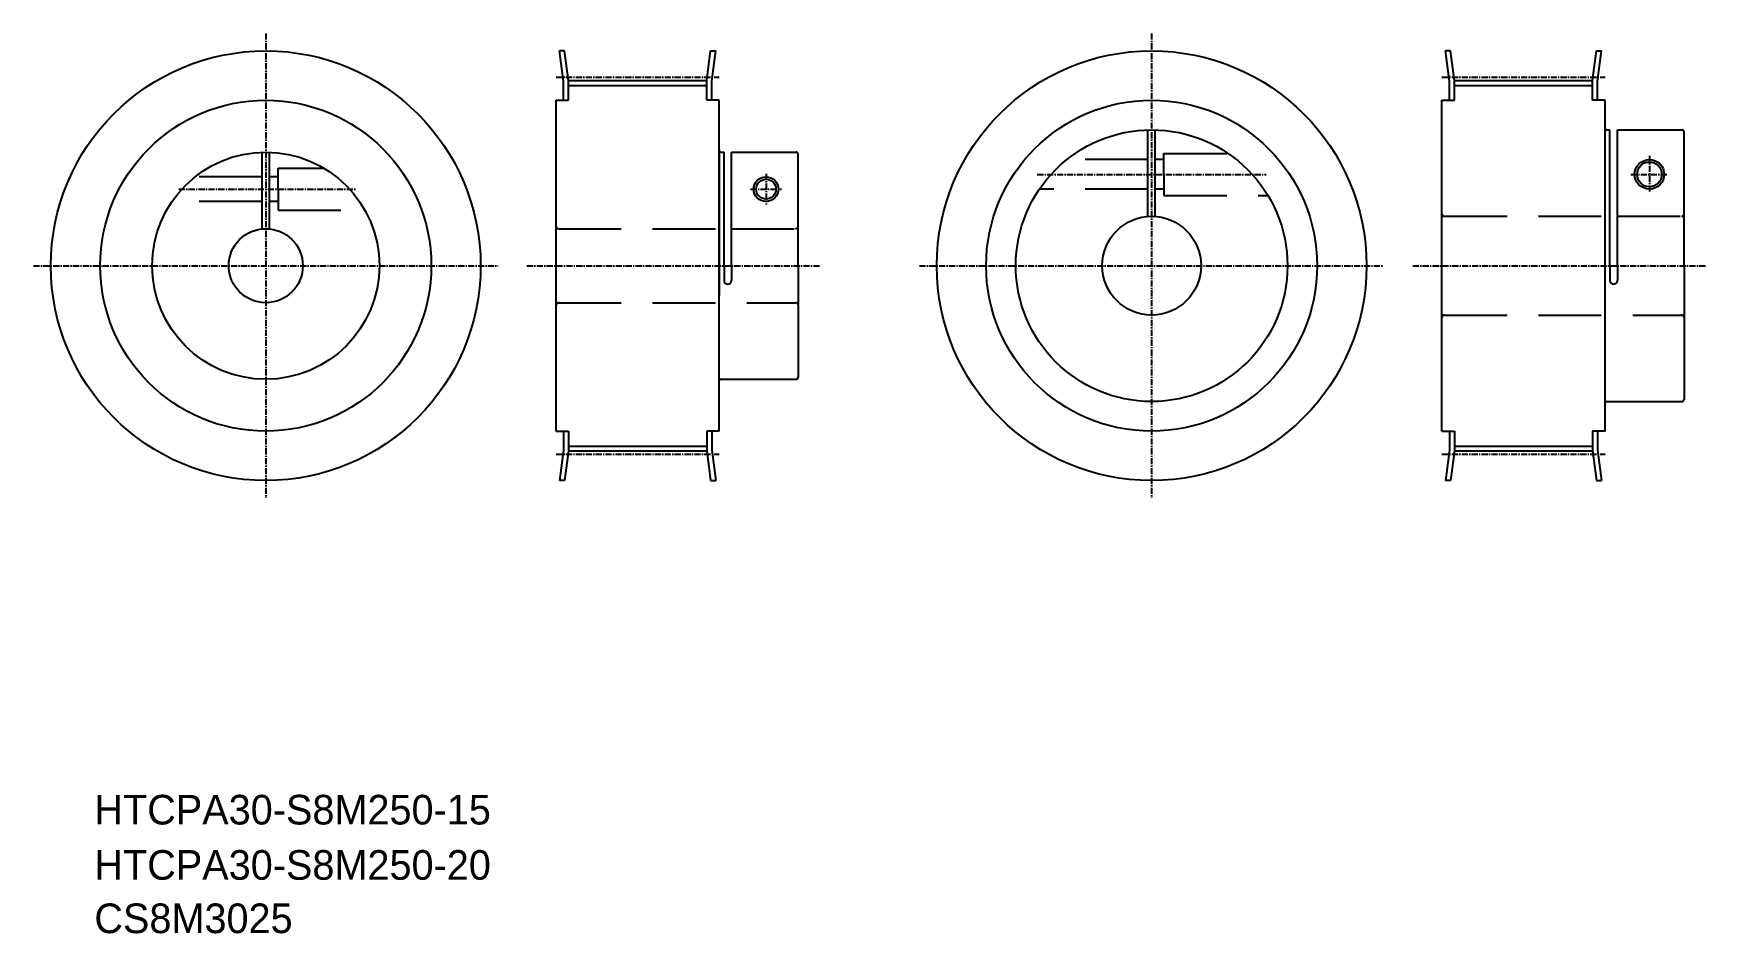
# Model space of a CAD drawing. Extents: x -298 to 40, y -61 to 121.
import ezdxf

# ---------------------------------------------------------------- set-up
doc = ezdxf.new("R2010")
doc.units = 0
doc.linetypes.add('CENTER', pattern=[2, 1.25, -0.25, 0.25, -0.25])
doc.linetypes.add('DASHED', pattern=[19.05, 12.7, -6.35])
doc.layers.get('0').update_dxf_attribs({"linetype": 'CONTINUOUS'})
doc.layers.add('CENTER', color=1, linetype='CENTER')

msp = doc.modelspace()

# ---------------------------------------------------------------- linework, layer by layer
at = {"color": 7, "linetype": 'CONTINUOUS'}
for p, q in [((-190.8, 117.84), (-191.83, 117.84)), ((-191.02, 111.72), (-191.83, 117.84)), ((-190.02, 111.85), (-190.8, 117.84)), ((-162.02, 111.85), (-161.23, 117.84)), ((-161.24, 117.84), (-160.2, 117.84)), ((-161.02, 111.72), (-160.2, 117.84)), ((-11.68, 111.72), (-12.5, 117.84)), ((-11.47, 117.84), (-12.5, 117.84)), ((-10.68, 111.85), (-11.47, 117.84)), ((17.32, 111.85), (18.1, 117.84)), ((18.1, 117.84), (19.13, 117.84)), ((18.32, 111.72), (19.13, 117.84)), ((-190.02, 111.85), (-162.02, 111.85)), ((-190.02, 107.84), (-190.02, 111.85)), ((-162.02, 107.84), (-162.02, 111.85)), ((-10.68, 111.85), (17.32, 111.85)), ((-10.68, 107.84), (-10.68, 111.85)), ((17.32, 107.84), (17.32, 111.85)), ((-191.02, 107.84), (-191.02, 111.72)), ((-190.02, 110.85), (-162.02, 110.85)), ((-161.02, 107.84), (-161.02, 111.72)), ((-11.68, 107.84), (-11.68, 111.72)), ((-10.68, 110.85), (17.32, 110.85)), ((18.32, 107.84), (18.32, 111.72)), ((-192.52, 40.84), (-192.52, 107.84)), ((-192.52, 107.84), (-190.02, 107.84)), ((-159.52, 107.84), (-162.02, 107.84)), ((-159.52, 40.84), (-159.52, 107.84)), ((-13.18, 40.84), (-13.18, 107.84)), ((-13.18, 107.84), (-10.68, 107.84)), ((19.82, 107.84), (17.32, 107.84)), ((19.82, 40.84), (19.82, 107.84)), ((-72.71, 84.32), (-72.71, 101.83)), ((-71.21, 84.32), (-71.21, 101.83)), ((20.23, 101.84), (20.82, 101.84)), ((20.82, 74.34), (20.82, 101.84)), ((22.32, 74.34), (22.32, 101.84)), ((22.32, 101.84), (35.41, 101.84)), ((35.82, 74.34), (35.82, 101.43)), ((-252.04, 81.81), (-252.04, 97.33)), ((-250.54, 81.81), (-250.54, 97.33)), ((-159.52, 97.84), (-159.52, 68.34)), ((-159.11, 97.34), (-158.52, 97.34)), ((-158.52, 74.34), (-158.52, 97.34)), ((-157.02, 74.34), (-157.02, 97.34)), ((-157.02, 97.34), (-143.93, 97.34)), ((-143.52, 74.34), (-143.52, 96.93)), ((-158.52, 74.34), (-158.52, 71.34)), ((-157.02, 74.34), (-157.02, 71.34)), ((-143.52, 74.34), (-143.52, 51.75)), ((20.82, 74.34), (20.82, 71.34)), ((22.32, 74.34), (22.32, 71.34)), ((35.82, 74.34), (35.82, 47.25)), ((-159.11, 51.34), (-143.93, 51.34)), ((20.23, 46.84), (35.41, 46.84)), ((-192.52, 40.84), (-190.02, 40.84)), ((-191.02, 40.84), (-191.02, 36.97)), ((-190.02, 40.84), (-190.02, 36.83)), ((-162.02, 40.84), (-162.02, 36.83)), ((-159.52, 40.84), (-162.02, 40.84)), ((-161.02, 40.84), (-161.02, 36.97)), ((-13.18, 40.84), (-10.68, 40.84)), ((-11.68, 40.84), (-11.68, 36.97)), ((-10.68, 40.84), (-10.68, 36.83)), ((17.32, 40.84), (17.32, 36.83)), ((19.82, 40.84), (17.32, 40.84)), ((18.32, 40.84), (18.32, 36.97)), ((-190.02, 37.83), (-162.02, 37.83)), ((-10.68, 37.83), (17.32, 37.83)), ((-191.02, 36.97), (-191.83, 30.84)), ((-190.02, 36.83), (-190.8, 30.84)), ((-190.02, 36.83), (-162.02, 36.83)), ((-162.02, 36.83), (-161.23, 30.84)), ((-161.02, 36.97), (-160.2, 30.84)), ((-11.68, 36.97), (-12.5, 30.84)), ((-10.68, 36.83), (-11.47, 30.84)), ((-10.68, 36.83), (17.32, 36.83)), ((17.32, 36.83), (18.1, 30.84)), ((18.32, 36.97), (19.13, 30.84)), ((-190.8, 30.84), (-191.83, 30.84)), ((-161.24, 30.84), (-160.2, 30.84)), ((-11.47, 30.84), (-12.5, 30.84)), ((18.1, 30.84), (19.13, 30.84))]:
    msp.add_line(p, q, dxfattribs=at)
at = {"color": 3, "linetype": 'DASHED'}
for p, q in [((-72.71, 95.84), (-89.1, 95.84)), ((-69.46, 95.84), (-71.21, 95.84)), ((-69.46, 97.09), (-56.51, 97.09)), ((-69.46, 92.84), (-69.46, 97.09)), ((-252.04, 92.34), (-265.61, 92.34)), ((-248.79, 92.34), (-250.54, 92.34)), ((-248.79, 89.84), (-248.79, 94.09)), ((-248.79, 94.09), (-239.5, 94.09)), ((-69.46, 92.84), (-69.46, 88.59)), ((-248.79, 89.84), (-248.79, 85.59)), ((-72.71, 89.84), (-94.67, 89.84)), ((-69.46, 89.84), (-71.21, 89.84)), ((-69.46, 88.59), (-48.44, 88.59)), ((-252.04, 87.34), (-270.26, 87.34)), ((-248.79, 87.34), (-250.54, 87.34)), ((-248.79, 85.59), (-231.23, 85.59)), ((-192.02, 81.84), (-158.52, 81.84)), ((-157.02, 81.84), (-144.02, 81.84)), ((-12.68, 84.34), (20.82, 84.34)), ((22.32, 84.34), (35.32, 84.34)), ((-192.02, 66.84), (-144.02, 66.84)), ((-12.68, 64.34), (35.32, 64.34))]:
    msp.add_line(p, q, dxfattribs=at)
at = {"color": 7, "linetype": 'CONTINUOUS'}
for centre, radius in [((-251.29, 74.34), 43.5), ((-71.96, 74.34), 43.5), ((-251.29, 74.34), 33.5), ((-71.96, 74.34), 33.5), ((-71.96, 74.34), 27.5), ((-251.29, 74.34), 23), ((28.82, 92.84), 3), ((-150.02, 89.84), 2.5), ((-251.29, 74.34), 7.5), ((-71.96, 74.34), 10)]:
    msp.add_circle(centre, radius, dxfattribs=at)
at = {"color": 3, "linetype": 'CONTINUOUS'}
for centre, radius in [((28.82, 92.84), 2.5), ((-150.02, 89.84), 2)]:
    msp.add_circle(centre, radius, dxfattribs=at)
at = {"color": 7, "linetype": 'CONTINUOUS'}
for centre, radius, start, end in [((20.23, 102.25), 0.41, 180, 270), ((35.41, 101.43), 0.41, 0, 90), ((-159.11, 97.75), 0.41, 180, 270), ((-143.93, 96.93), 0.41, 0, 90), ((-157.77, 71.34), 0.75, 180, 0), ((21.57, 71.34), 0.75, 180, 0), ((-159.11, 50.93), 0.41, 90, 180), ((-143.93, 51.75), 0.41, 270, 0), ((20.23, 46.43), 0.41, 90, 180), ((35.41, 47.25), 0.41, 270, 0)]:
    msp.add_arc(centre, radius, start, end, dxfattribs=at)
at = {"color": 3, "linetype": 'DASHED'}
for centre, start, end in [((-12.68, 84.84), 180, 270), ((35.32, 84.84), 270, 0), ((-192.02, 82.34), 180, 270), ((-144.02, 82.34), 270, 0), ((-192.02, 66.34), 90, 180), ((-144.02, 66.34), 0, 90), ((-12.68, 63.84), 90, 180), ((35.32, 63.84), 0, 90)]:
    msp.add_arc(centre, 0.5, start, end, dxfattribs=at)
at = {"layer": 'CENTER', "color": 1, "linetype": 'CENTER'}
for p, q in [((-251.29, 121.37), (-251.29, 27.32)), ((-71.96, 121.37), (-71.96, 27.32)), ((-192.52, 112.54), (-159.52, 112.54)), ((-13.18, 112.54), (19.82, 112.54)), ((28.82, 96.59), (28.82, 89.1)), ((-150.02, 92.96), (-150.02, 86.72)), ((-95.11, 92.84), (-48.8, 92.84)), ((25.07, 92.84), (32.56, 92.84)), ((-268.9, 89.84), (-233.15, 89.84)), ((-153.14, 89.84), (-146.9, 89.84)), ((-298.32, 74.34), (-204.26, 74.34)), ((-198.44, 74.34), (-138.96, 74.34)), ((-118.98, 74.34), (-24.93, 74.34)), ((-19.1, 74.34), (40.37, 74.34)), ((-192.52, 36.15), (-159.52, 36.15)), ((-13.18, 36.15), (19.82, 36.15))]:
    msp.add_line(p, q, dxfattribs=at)

# ---------------------------------------------------------------- texts
at = {"color": 7, "linetype": 'CONTINUOUS'}
for s, p in [('HTCPA30-S8M250-15', (-285.99, -38.81)), ('HTCPA30-S8M250-20', (-285.99, -50)), ('CS8M3025', (-285.99, -60.81))]:
    msp.add_text(s, height=6, dxfattribs=at).set_placement(p)

doc.saveas('drawing.dxf')
